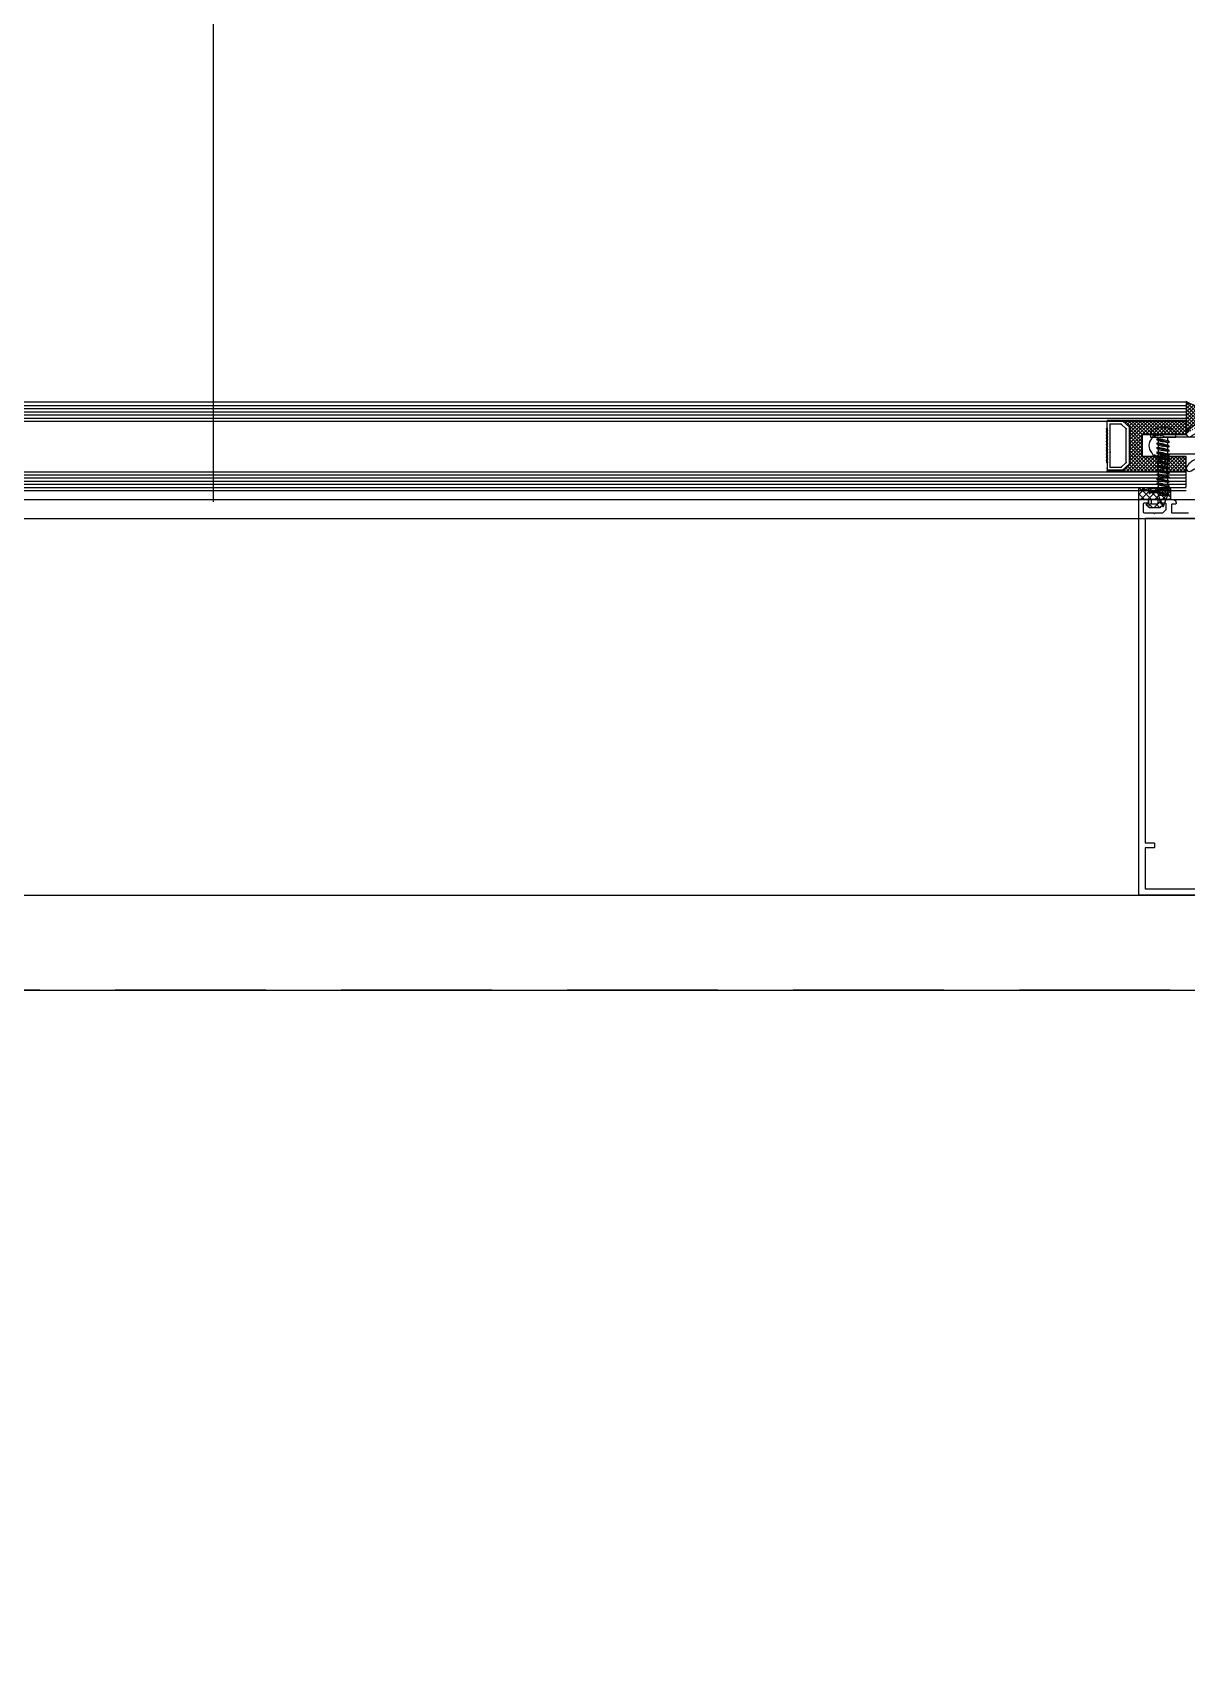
# Model space of a CAD drawing. Header units: inches. Extents: x 21 to 32698, y 13 to 3712.
# Drawn here: x 4857.9 to 4894.4, y 2560.7 to 2612.3 of the extents above; entities that cross this region are included whole.
import ezdxf

# ---------------------------------------------------------------- set-up
doc = ezdxf.new("R2010")
doc.units = ezdxf.units.IN
doc.header["$MEASUREMENT"] = 0
doc.set_wipeout_variables(frame=1)
doc.linetypes.add('DOT', pattern=[6.35, 0, -6.35])
doc.linetypes.add('IMPORT-HIDDEN2', pattern=[47.625, 31.75, -15.875])
for name, color, linetype, lineweight in [('Z_MİM_-KM-BEAM-RAY', 8, 'DOT', 25), ('Z_MİM_-KM-GLAZ-1', 8, 'Continuous', 25), ('Z_MİM_-KM-IZO-THERMAL', 8, 'Continuous', 25), ('Z_MİM_-KM-IZO-THERMAL-ROCKWOOL', 8, 'BATTING', 25), ('Z_MİM_-KM-PAINT', 8, 'Continuous', 25), ('Z_MİM_-KM-PATTERN-00', 8, 'Continuous', 25), ('Z_MİM_-KM-PAVEMENT', 8, 'Continuous', 25), ('Z_MİM_-KM-RAY-1', 8, 'IMPORT-HIDDEN2', 25), ('Z_MİM_-KM-STRS', 8, 'Continuous', 25), ('Z_MİM_-KM-WALL-PL', 8, 'Continuous', 25), ('Z_MİM_-KM-WALL-PLASTER', 8, 'Continuous', 25), ('Z_MİM_00', 8, 'Continuous', 25), ('Z_MİM_78-köpük', 8, 'Continuous', 25), ('Z_MİM_Aksesuar', 8, 'Continuous', 25), ('Z_MİM_ALUMINIUM', 8, 'Continuous', 25), ('Z_MİM_fitiller_k', 8, 'Continuous', 25), ('Z_MİM_KOLON-0.KAT', 8, 'Continuous', 25), ('Z_MİM_MYM_CAM', 8, 'Continuous', 25), ('Z_MİM_TR', 8, 'Continuous', 25)]:
    doc.layers.add(name, color=color, linetype=linetype, lineweight=lineweight)
doc.linetypes.add('BATTING', pattern='A,0.00254,-2.54,[134,ltypeshp.shx,S=2.54,R=0,X=-2.54,Y=0],-5.08,[134,ltypeshp.shx,S=2.54,R=180,X=2.54,Y=0],-2.54', length=10.16254)
pattern_1 = [(135, (3315.71417, 2289.73077), (-0.1122532, -0.1122532), []), (225, (3315.71417, 2289.73077), (0.1122532, -0.1122532), [])]

# ---------------------------------------------------------------- blocks, each defined once
blk = doc.blocks.new('TRETUVAR')
at = {"layer": 'Z_MİM_-KM-PATTERN-00'}
h = blk.add_hatch(dxfattribs=at)
h.set_pattern_fill('AR-B816', color=256, scale=0.3, angle=90)
h.set_pattern_definition([(90, (21322.77, 490.03), (-60.96, 4e-15), []), (180, (21322.77, 490.03), (-60.96, -60.96), [60.96, -60.96])])
h.paths.add_polyline_path([(22632.772, 2700.032), (19252.772, 2700.032), (19252.772, 2750.032), (19097.772, 2750.032), (19097.772, 2610.032), (22542.772, 2610.032), (22542.772, 2080.13), (22697.772, 2080.13), (22697.772, 1460.13), (22542.772, 1460.13), (22542.772, 980.032), (21222.771, 980.032), (21222.771, 590.032), (20152.772, 590.032), (20152.772, 980.032), (19012.772, 980.032), (19012.775, 1635.031), (18722.771, 1635.031), (18722.772, 2610.032), (18807.772, 2610.032), (18807.772, 2750.032), (18632.772, 2750.032), (18632.771, 1545.031), (18922.774, 1545.031), (18922.771, 890.032), (19882.772, 890.032), (19882.772, 665.017), (20022.751, 665.033), (20022.77, 490.032), (21322.771, 490.032), (21322.771, 890.032), (22632.772, 890.032), (22632.772, 1220.13), (22797.772, 1220.13), (22797.772, 2180.13), (22632.772, 2180.13)])
h.paths.add_polyline_path([(19082.772, 2750.032), (18822.772, 2750.032), (18822.772, 2610.032), (19082.772, 2610.032)], flags=16)
at = {"layer": 'Z_MİM_-KM-PAVEMENT'}
blk.add_lwpolyline([(22542.772, 1460.13), (22542.772, 980.032), (21222.771, 980.032), (21222.771, 590.032), (20152.772, 590.032), (20152.772, 980.032), (19012.772, 980.032), (19012.775, 1635.031), (18722.771, 1635.031), (18722.772, 2610.032), (22542.772, 2610.032), (22542.772, 2080.13), (22697.772, 2080.13), (22697.772, 1460.13)], close=True, dxfattribs=at)
blk = doc.blocks.new('V24222')
at = {"linetype": 'Continuous'}
for p, q in [((3035.9, -602.98), (3034.67, -602.98)), ((3035.9, -610.98), (3035.9, -602.98)), ((3032.84, -606.47), (3033.06, -606.47)), ((3032.84, -607.5), (3033.06, -607.5)), ((3033.06, -605.14), (3033.06, -605.21)), ((3033.06, -606.47), (3033.06, -607.5)), ((3033.06, -608.75), (3033.06, -608.82)), ((3036.94, -605.43), (3036.1, -605.43)), ((3036.1, -608.53), (3036.3, -608.53)), ((3036.3, -608.53), (3036.48, -609.04)), ((3036.48, -609.04), (3037.41, -604.92)), ((3036.48, -609.04), (3036.95, -608.57)), ((3036.6, -606.94), (3036.95, -605.39)), ((3037.41, -604.92), (3036.95, -605.39)), ((3036.95, -608.57), (3037.3, -607.02)), ((3036.95, -608.53), (3037.7, -608.53)), ((3037.59, -605.43), (3037.41, -604.92)), ((3038.34, -605.43), (3037.59, -605.43)), ((3037.7, -608.53), (3037.88, -609.04)), ((3037.88, -609.04), (3038.81, -604.92)), ((3037.88, -609.04), (3038.35, -608.57)), ((3038, -606.94), (3038.35, -605.39)), ((3038.81, -604.92), (3038.35, -605.39)), ((3038.35, -608.57), (3038.7, -607.02)), ((3038.35, -608.53), (3039.1, -608.53)), ((3038.99, -605.43), (3038.81, -604.92)), ((3039.74, -605.43), (3038.99, -605.43)), ((3039.1, -608.53), (3039.28, -609.04)), ((3039.28, -609.04), (3040.21, -604.92)), ((3039.28, -609.04), (3039.75, -608.57)), ((3039.4, -606.94), (3039.75, -605.39)), ((3040.21, -604.92), (3039.75, -605.39)), ((3039.75, -608.57), (3040.1, -607.02)), ((3039.75, -608.53), (3040.5, -608.53)), ((3040.39, -605.43), (3040.21, -604.92)), ((3041.14, -605.43), (3040.39, -605.43)), ((3040.5, -608.53), (3040.68, -609.04)), ((3040.68, -609.04), (3041.61, -604.92)), ((3040.68, -609.04), (3041.15, -608.57)), ((3040.8, -606.94), (3041.15, -605.39)), ((3041.61, -604.92), (3041.15, -605.39)), ((3041.15, -608.57), (3041.5, -607.02)), ((3041.15, -608.53), (3041.9, -608.53)), ((3041.79, -605.43), (3041.61, -604.92)), ((3042.54, -605.43), (3041.79, -605.43)), ((3041.9, -608.53), (3042.08, -609.04)), ((3042.08, -609.04), (3043.01, -604.92)), ((3042.08, -609.04), (3042.55, -608.57)), ((3042.2, -606.94), (3042.55, -605.39)), ((3043.01, -604.92), (3042.55, -605.39)), ((3042.55, -608.57), (3042.9, -607.02)), ((3042.55, -608.53), (3043.3, -608.53)), ((3043.19, -605.43), (3043.01, -604.92)), ((3043.94, -605.43), (3043.19, -605.43)), ((3043.3, -608.53), (3043.48, -609.04)), ((3043.48, -609.04), (3044.41, -604.92)), ((3043.48, -609.04), (3043.95, -608.57)), ((3043.6, -606.94), (3043.95, -605.39)), ((3044.41, -604.92), (3043.95, -605.39)), ((3043.95, -608.57), (3044.3, -607.02)), ((3043.95, -608.53), (3044.7, -608.53)), ((3044.59, -605.43), (3044.41, -604.92)), ((3045.34, -605.43), (3044.59, -605.43)), ((3044.7, -608.53), (3044.88, -609.04)), ((3044.88, -609.04), (3045.81, -604.92)), ((3044.88, -609.04), (3045.35, -608.57)), ((3045, -606.94), (3045.35, -605.39)), ((3045.81, -604.92), (3045.35, -605.39)), ((3045.35, -608.57), (3045.7, -607.02)), ((3045.35, -608.53), (3046.1, -608.53)), ((3045.99, -605.43), (3045.81, -604.92)), ((3046.74, -605.43), (3045.99, -605.43)), ((3046.1, -608.53), (3046.28, -609.04)), ((3046.28, -609.04), (3047.21, -604.92)), ((3046.28, -609.04), (3046.75, -608.57)), ((3046.4, -606.94), (3046.75, -605.39)), ((3047.21, -604.92), (3046.75, -605.39)), ((3046.75, -608.57), (3047.1, -607.02)), ((3046.75, -608.53), (3047.5, -608.53)), ((3047.39, -605.43), (3047.21, -604.92)), ((3048.14, -605.43), (3047.39, -605.43)), ((3047.5, -608.53), (3047.68, -609.04)), ((3047.68, -609.04), (3048.61, -604.92)), ((3047.68, -609.04), (3048.15, -608.57)), ((3047.8, -606.94), (3048.15, -605.39)), ((3048.61, -604.92), (3048.15, -605.39)), ((3048.15, -608.57), (3048.5, -607.02)), ((3048.15, -608.53), (3048.9, -608.53)), ((3048.79, -605.43), (3048.61, -604.92)), ((3049.54, -605.43), (3048.79, -605.43)), ((3048.9, -608.53), (3049.08, -609.04)), ((3049.08, -609.04), (3050.01, -604.92)), ((3049.08, -609.04), (3049.55, -608.57)), ((3049.2, -606.94), (3049.55, -605.39)), ((3050.01, -604.92), (3049.55, -605.39)), ((3049.55, -608.57), (3049.9, -607.02)), ((3049.55, -608.53), (3050.3, -608.53)), ((3050.19, -605.43), (3050.01, -604.92)), ((3050.94, -605.43), (3050.19, -605.43)), ((3050.3, -608.53), (3050.48, -609.04)), ((3050.48, -609.04), (3051.41, -604.92)), ((3050.48, -609.04), (3050.95, -608.57)), ((3050.6, -606.94), (3050.95, -605.39)), ((3051.41, -604.92), (3050.95, -605.39)), ((3050.95, -608.57), (3051.3, -607.02)), ((3050.95, -608.53), (3051.7, -608.53)), ((3051.59, -605.43), (3051.41, -604.92)), ((3052.34, -605.43), (3051.59, -605.43)), ((3051.7, -608.53), (3051.88, -609.04)), ((3051.88, -609.04), (3052.81, -604.92)), ((3051.88, -609.04), (3052.35, -608.57)), ((3052, -606.94), (3052.35, -605.39)), ((3052.81, -604.92), (3052.35, -605.39)), ((3052.35, -608.57), (3052.7, -607.02)), ((3052.35, -608.53), (3053.1, -608.53)), ((3052.99, -605.43), (3052.81, -604.92)), ((3053.74, -605.43), (3052.99, -605.43)), ((3053.1, -608.53), (3053.28, -609.04)), ((3053.28, -609.04), (3054.21, -604.92)), ((3053.28, -609.04), (3053.75, -608.57)), ((3053.4, -606.94), (3053.75, -605.39)), ((3054.21, -604.92), (3053.75, -605.39)), ((3053.75, -608.57), (3054.1, -607.02)), ((3053.75, -608.53), (3054.2, -608.53)), ((3054.2, -608.53), (3054.2, -606.49)), ((3054.2, -608.53), (3057.9, -606.98)), ((3054.42, -605.53), (3054.21, -604.92)), ((3057.9, -606.98), (3054.42, -605.53)), ((3034.67, -610.98), (3035.9, -610.98))]:
    blk.add_line(p, q, dxfattribs=at)
for centre, radius, start, end in [((3039.3, -606.98), 6.5, 146.8036, 163.5209), ((3034.67, -603.96), 0.975, 90, 146.8036), ((3039.3, -606.98), 6.48, 164.1432, 175.4413), ((3039.3, -606.98), 6.48, 184.5587, 195.8568), ((3039.3, -606.98), 6.5, 196.4791, 213.1964), ((3036.1, -605.23), 0.2, 180, 270), ((3036.1, -608.73), 0.2, 90, 180), ((3034.67, -610.01), 0.975, 213.1964, 270)]:
    blk.add_arc(centre, radius, start, end, dxfattribs=at)
for points, knots in [([(3036.3, -608.53), (3036.3, -608.53), (3036.3, -608.53), (3036.31, -608.49), (3036.33, -608.4), (3036.35, -608.28), (3036.38, -608.12), (3036.41, -607.93), (3036.45, -607.71), (3036.5, -607.47), (3036.54, -607.21), (3036.58, -607.03), (3036.6, -606.94), (3036.6, -606.94)], [0, 0, 0, 0, 0.053742, 0.158737, 0.260521, 0.365221, 0.467704, 0.573083, 0.676959, 0.783758, 0.889256, 0.997742, 1, 1, 1, 1]), ([(3037.59, -605.44), (3037.59, -605.44), (3037.59, -605.44), (3037.58, -605.48), (3037.56, -605.57), (3037.54, -605.69), (3037.52, -605.83), (3037.49, -605.98), (3037.46, -606.15), (3037.42, -606.36), (3037.38, -606.59), (3037.33, -606.82), (3037.31, -606.96), (3037.3, -607.02)], [0, 0, 0, 0, 0.067498, 0.172426, 0.274213, 0.378912, 0.459082, 0.540613, 0.628383, 0.717903, 0.823022, 0.931116, 1, 1, 1, 1]), ([(3037.7, -608.53), (3037.7, -608.53), (3037.7, -608.53), (3037.71, -608.49), (3037.73, -608.4), (3037.75, -608.28), (3037.78, -608.12), (3037.81, -607.93), (3037.85, -607.71), (3037.9, -607.47), (3037.94, -607.21), (3037.98, -607.03), (3038, -606.94), (3038, -606.94)], [0, 0, 0, 0, 0.053742, 0.158737, 0.260521, 0.365221, 0.467704, 0.573083, 0.676959, 0.783758, 0.889256, 0.997742, 1, 1, 1, 1]), ([(3038.99, -605.44), (3038.99, -605.44), (3038.99, -605.44), (3038.98, -605.48), (3038.96, -605.57), (3038.94, -605.69), (3038.92, -605.83), (3038.89, -605.98), (3038.86, -606.15), (3038.82, -606.36), (3038.78, -606.59), (3038.73, -606.82), (3038.71, -606.96), (3038.7, -607.02)], [0, 0, 0, 0, 0.067498, 0.172426, 0.274213, 0.378912, 0.459082, 0.540613, 0.628383, 0.717903, 0.823022, 0.931116, 1, 1, 1, 1]), ([(3039.1, -608.53), (3039.1, -608.53), (3039.1, -608.53), (3039.11, -608.49), (3039.13, -608.4), (3039.15, -608.28), (3039.18, -608.12), (3039.21, -607.93), (3039.25, -607.71), (3039.3, -607.47), (3039.34, -607.21), (3039.38, -607.03), (3039.4, -606.94), (3039.4, -606.94)], [0, 0, 0, 0, 0.053742, 0.158737, 0.260521, 0.365221, 0.467704, 0.573083, 0.676959, 0.783758, 0.889256, 0.997742, 1, 1, 1, 1]), ([(3040.39, -605.44), (3040.39, -605.44), (3040.39, -605.44), (3040.38, -605.48), (3040.36, -605.57), (3040.34, -605.69), (3040.32, -605.83), (3040.29, -605.98), (3040.26, -606.15), (3040.22, -606.36), (3040.18, -606.59), (3040.13, -606.82), (3040.11, -606.96), (3040.1, -607.02)], [0, 0, 0, 0, 0.0674976, 0.172426, 0.2742129, 0.3789118, 0.4590818, 0.5406131, 0.6283826, 0.7179026, 0.8230218, 0.9311159, 1, 1, 1, 1]), ([(3040.5, -608.53), (3040.5, -608.53), (3040.5, -608.53), (3040.51, -608.49), (3040.53, -608.4), (3040.55, -608.28), (3040.58, -608.12), (3040.61, -607.93), (3040.65, -607.71), (3040.7, -607.47), (3040.74, -607.21), (3040.78, -607.03), (3040.8, -606.94), (3040.8, -606.94)], [0, 0, 0, 0, 0.053742, 0.158737, 0.260521, 0.365221, 0.467704, 0.573083, 0.676959, 0.783758, 0.889256, 0.997742, 1, 1, 1, 1]), ([(3041.79, -605.44), (3041.79, -605.44), (3041.79, -605.44), (3041.78, -605.48), (3041.76, -605.57), (3041.74, -605.69), (3041.72, -605.83), (3041.69, -605.98), (3041.66, -606.15), (3041.62, -606.36), (3041.58, -606.59), (3041.53, -606.82), (3041.51, -606.96), (3041.5, -607.02)], [0, 0, 0, 0, 0.0674976, 0.172426, 0.2742129, 0.3789118, 0.4590818, 0.5406131, 0.6283826, 0.7179026, 0.8230218, 0.9311159, 1, 1, 1, 1]), ([(3041.9, -608.53), (3041.9, -608.53), (3041.9, -608.53), (3041.91, -608.49), (3041.93, -608.4), (3041.95, -608.28), (3041.98, -608.12), (3042.01, -607.93), (3042.05, -607.71), (3042.1, -607.47), (3042.14, -607.21), (3042.18, -607.03), (3042.2, -606.94), (3042.2, -606.94)], [0, 0, 0, 0, 0.0537417, 0.158737, 0.2605214, 0.3652209, 0.4677041, 0.5730834, 0.6769594, 0.7837579, 0.8892561, 0.9977416, 1, 1, 1, 1]), ([(3043.19, -605.44), (3043.19, -605.44), (3043.19, -605.44), (3043.18, -605.48), (3043.16, -605.57), (3043.14, -605.69), (3043.12, -605.83), (3043.09, -605.98), (3043.06, -606.15), (3043.02, -606.36), (3042.98, -606.59), (3042.93, -606.82), (3042.91, -606.96), (3042.9, -607.02)], [0, 0, 0, 0, 0.067498, 0.172426, 0.274213, 0.378912, 0.459082, 0.540613, 0.628383, 0.717903, 0.823022, 0.931116, 1, 1, 1, 1]), ([(3043.3, -608.53), (3043.3, -608.53), (3043.3, -608.53), (3043.31, -608.49), (3043.33, -608.4), (3043.35, -608.28), (3043.38, -608.12), (3043.41, -607.93), (3043.45, -607.71), (3043.5, -607.47), (3043.54, -607.21), (3043.58, -607.03), (3043.6, -606.94), (3043.6, -606.94)], [0, 0, 0, 0, 0.053742, 0.158737, 0.260521, 0.365221, 0.467704, 0.573083, 0.676959, 0.783758, 0.889256, 0.997742, 1, 1, 1, 1]), ([(3044.59, -605.44), (3044.59, -605.44), (3044.59, -605.44), (3044.58, -605.48), (3044.56, -605.57), (3044.54, -605.69), (3044.52, -605.83), (3044.49, -605.98), (3044.46, -606.15), (3044.42, -606.36), (3044.38, -606.59), (3044.33, -606.82), (3044.31, -606.96), (3044.3, -607.02)], [0, 0, 0, 0, 0.067498, 0.172426, 0.274213, 0.378912, 0.459082, 0.540613, 0.628383, 0.717903, 0.823022, 0.931116, 1, 1, 1, 1]), ([(3044.7, -608.53), (3044.7, -608.53), (3044.7, -608.53), (3044.71, -608.49), (3044.73, -608.4), (3044.75, -608.28), (3044.78, -608.12), (3044.81, -607.93), (3044.85, -607.71), (3044.9, -607.47), (3044.94, -607.21), (3044.98, -607.03), (3045, -606.94), (3045, -606.94)], [0, 0, 0, 0, 0.053742, 0.158737, 0.260521, 0.365221, 0.467704, 0.573083, 0.676959, 0.783758, 0.889256, 0.997742, 1, 1, 1, 1]), ([(3045.99, -605.44), (3045.99, -605.44), (3045.99, -605.44), (3045.98, -605.48), (3045.96, -605.57), (3045.94, -605.69), (3045.92, -605.83), (3045.89, -605.98), (3045.86, -606.15), (3045.82, -606.36), (3045.78, -606.59), (3045.73, -606.82), (3045.71, -606.96), (3045.7, -607.02)], [0, 0, 0, 0, 0.067498, 0.172426, 0.274213, 0.378912, 0.459082, 0.540613, 0.628383, 0.717903, 0.823022, 0.931116, 1, 1, 1, 1]), ([(3046.1, -608.53), (3046.1, -608.53), (3046.1, -608.53), (3046.11, -608.49), (3046.13, -608.4), (3046.15, -608.28), (3046.18, -608.12), (3046.21, -607.93), (3046.25, -607.71), (3046.3, -607.47), (3046.34, -607.21), (3046.38, -607.03), (3046.4, -606.94), (3046.4, -606.94)], [0, 0, 0, 0, 0.053742, 0.158737, 0.260521, 0.365221, 0.467704, 0.573083, 0.676959, 0.783758, 0.889256, 0.997742, 1, 1, 1, 1]), ([(3047.39, -605.44), (3047.39, -605.44), (3047.39, -605.44), (3047.38, -605.48), (3047.36, -605.57), (3047.34, -605.69), (3047.32, -605.83), (3047.29, -605.98), (3047.26, -606.15), (3047.22, -606.36), (3047.18, -606.59), (3047.13, -606.82), (3047.11, -606.96), (3047.1, -607.02)], [0, 0, 0, 0, 0.067498, 0.172426, 0.274213, 0.378912, 0.459082, 0.540613, 0.628383, 0.717903, 0.823022, 0.931116, 1, 1, 1, 1]), ([(3047.5, -608.53), (3047.5, -608.53), (3047.5, -608.53), (3047.51, -608.49), (3047.53, -608.4), (3047.55, -608.28), (3047.58, -608.12), (3047.61, -607.93), (3047.65, -607.71), (3047.7, -607.47), (3047.74, -607.21), (3047.78, -607.03), (3047.8, -606.94), (3047.8, -606.94)], [0, 0, 0, 0, 0.053742, 0.158737, 0.260521, 0.365221, 0.467704, 0.573083, 0.676959, 0.783758, 0.889256, 0.997742, 1, 1, 1, 1]), ([(3048.79, -605.44), (3048.79, -605.44), (3048.79, -605.44), (3048.78, -605.48), (3048.76, -605.57), (3048.74, -605.69), (3048.72, -605.83), (3048.69, -605.98), (3048.66, -606.15), (3048.62, -606.36), (3048.58, -606.59), (3048.53, -606.82), (3048.51, -606.96), (3048.5, -607.02)], [0, 0, 0, 0, 0.067498, 0.172426, 0.274213, 0.378912, 0.459082, 0.540613, 0.628383, 0.717903, 0.823022, 0.931116, 1, 1, 1, 1]), ([(3048.9, -608.53), (3048.9, -608.53), (3048.9, -608.53), (3048.91, -608.49), (3048.93, -608.4), (3048.95, -608.28), (3048.98, -608.12), (3049.01, -607.93), (3049.05, -607.71), (3049.1, -607.47), (3049.14, -607.21), (3049.18, -607.03), (3049.2, -606.94), (3049.2, -606.94)], [0, 0, 0, 0, 0.053742, 0.158737, 0.260521, 0.365221, 0.467704, 0.573083, 0.676959, 0.783758, 0.889256, 0.997742, 1, 1, 1, 1]), ([(3050.19, -605.44), (3050.19, -605.44), (3050.19, -605.44), (3050.18, -605.48), (3050.16, -605.57), (3050.14, -605.69), (3050.12, -605.83), (3050.09, -605.98), (3050.06, -606.15), (3050.02, -606.36), (3049.98, -606.59), (3049.93, -606.82), (3049.91, -606.96), (3049.9, -607.02)], [0, 0, 0, 0, 0.067498, 0.172426, 0.274213, 0.378912, 0.459082, 0.540613, 0.628383, 0.717903, 0.823022, 0.931116, 1, 1, 1, 1]), ([(3050.3, -608.53), (3050.3, -608.53), (3050.3, -608.53), (3050.31, -608.49), (3050.33, -608.4), (3050.35, -608.28), (3050.38, -608.12), (3050.41, -607.93), (3050.45, -607.71), (3050.5, -607.47), (3050.54, -607.21), (3050.58, -607.03), (3050.6, -606.94), (3050.6, -606.94)], [0, 0, 0, 0, 0.053742, 0.158737, 0.260521, 0.365221, 0.467704, 0.573083, 0.676959, 0.783758, 0.889256, 0.997742, 1, 1, 1, 1]), ([(3051.59, -605.44), (3051.59, -605.44), (3051.59, -605.44), (3051.58, -605.48), (3051.56, -605.57), (3051.54, -605.69), (3051.52, -605.83), (3051.49, -605.98), (3051.46, -606.15), (3051.42, -606.36), (3051.38, -606.59), (3051.33, -606.82), (3051.31, -606.96), (3051.3, -607.02)], [0, 0, 0, 0, 0.067498, 0.172426, 0.274213, 0.378912, 0.459082, 0.540613, 0.628383, 0.717903, 0.823022, 0.931116, 1, 1, 1, 1]), ([(3051.7, -608.53), (3051.7, -608.53), (3051.7, -608.53), (3051.71, -608.49), (3051.73, -608.4), (3051.75, -608.28), (3051.78, -608.12), (3051.81, -607.93), (3051.85, -607.71), (3051.9, -607.47), (3051.94, -607.21), (3051.98, -607.03), (3052, -606.94), (3052, -606.94)], [0, 0, 0, 0, 0.053742, 0.158737, 0.260521, 0.365221, 0.467704, 0.573083, 0.676959, 0.783758, 0.889256, 0.997742, 1, 1, 1, 1]), ([(3052.99, -605.44), (3052.99, -605.44), (3052.99, -605.44), (3052.98, -605.48), (3052.96, -605.57), (3052.94, -605.69), (3052.92, -605.83), (3052.89, -605.98), (3052.86, -606.15), (3052.82, -606.36), (3052.78, -606.59), (3052.73, -606.82), (3052.71, -606.96), (3052.7, -607.02)], [0, 0, 0, 0, 0.067498, 0.172426, 0.274213, 0.378912, 0.459082, 0.540613, 0.628383, 0.717903, 0.823022, 0.931116, 1, 1, 1, 1]), ([(3053.1, -608.53), (3053.1, -608.53), (3053.1, -608.53), (3053.11, -608.49), (3053.13, -608.4), (3053.15, -608.28), (3053.18, -608.12), (3053.21, -607.93), (3053.25, -607.71), (3053.3, -607.47), (3053.34, -607.21), (3053.38, -607.03), (3053.4, -606.94), (3053.4, -606.94)], [0, 0, 0, 0, 0.053615, 0.158611, 0.260395, 0.365095, 0.467577, 0.572956, 0.676831, 0.783628, 0.889125, 0.99761, 1, 1, 1, 1]), ([(3054.42, -605.53), (3054.42, -605.53), (3054.42, -605.52), (3054.42, -605.55), (3054.4, -605.63), (3054.37, -605.74), (3054.34, -605.89), (3054.3, -606.08), (3054.25, -606.28), (3054.21, -606.42), (3054.2, -606.49)], [0, 0, 0, 0, 0.0340665, 0.1766316, 0.3139828, 0.4552288, 0.5943087, 0.7371977, 0.8671766, 1, 1, 1, 1])]:
    blk.add_open_spline(points, degree=3, knots=knots, dxfattribs=at)
blk.add_open_spline([(3054.2, -606.49), (3054.16, -606.66), (3054.13, -606.84), (3054.1, -607.02)], degree=3, dxfattribs=at)
blk = doc.blocks.new('klips detay')
at = {"layer": 'Z_MİM_Aksesuar'}
h = blk.add_hatch(dxfattribs=at)
h.set_pattern_fill('ANSI37', color=256, scale=0.25, angle=-90, style=0)
h.set_pattern_definition([(315, (-4779.5639, 8940.09785), (0.56126601, 0.56126601), []), (45, (-4779.5639, 8940.09785), (-0.56126601, 0.56126601), [])])
h.paths.add_polyline_path([(0, -4.46), (0, 0), (-20.1, 0), (-20.1, -0.25), (-18, -2.14), (-18, -13.77), (-20.2, -15.75), (-20.2, -16), (0, -16), (0, -11.46), (-13.84, -11.46), (-13.9, -11.46), (-13.9, -4.46)])
blk.add_line((-25, -16), (-20.2, -16))
at = {"linetype": 'Continuous'}
for p in [(-20.59, -1.25), (-19, -2.69), (-25, -15.25), (-25, -15.25), (-19, -13.31), (-19, -13.31), (-18, -13.77), (-18, -13.77), (-25, -16), (-20.2, -16), (-20.2, -16)]:
    blk.add_point(p, dxfattribs=at)
at = {"layer": 'Z_MİM_Aksesuar'}
for p, q in [((-25.02, -3.47), (-25.13, -3.36)), ((-25.02, -4.47), (-25.13, -4.36)), ((-25.12, -2.94), (-25.05, -2.87)), ((-25.12, -3.94), (-25.05, -3.87)), ((-25.12, -4.94), (-25.05, -4.87)), ((-25.02, -2.47), (-25, -0.25)), ((-25, -0.25), (-20.1, -0.25)), ((-20.59, -1.25), (-24.01, -1.25)), ((-24.01, -14.75), (-24.01, -1.25)), ((-19, -2.69), (-20.59, -1.25)), ((-20.1, -0.25), (-18, -2.14)), ((-19, -13.31), (-19, -2.69)), ((-18, -2.14), (-18, -13.77)), ((-18, -13.77), (-18, -2.14)), ((-25.02, -5.47), (-25.13, -5.36)), ((-25.02, -6.47), (-25.13, -6.36)), ((-25.02, -6.47), (-25.13, -6.36)), ((-25.02, -7.47), (-25.13, -7.36)), ((-25.02, -7.47), (-25.13, -7.36)), ((-25.02, -8.47), (-25.13, -8.36)), ((-25.02, -9.47), (-25.13, -9.36)), ((-25.12, -5.94), (-25.05, -5.87)), ((-25.12, -5.94), (-25.05, -5.87)), ((-25.12, -6.94), (-25.05, -6.87)), ((-25.12, -6.94), (-25.05, -6.87)), ((-25.12, -7.94), (-25.05, -7.87)), ((-25.12, -8.94), (-25.05, -8.87)), ((-25.12, -9.94), (-25.05, -9.87)), ((-25.02, -10.47), (-25.13, -10.36)), ((-25.02, -11.47), (-25.13, -11.36)), ((-25.02, -12.47), (-25.13, -12.36)), ((-25.02, -13.47), (-25.13, -13.36)), ((-25.12, -10.94), (-25.05, -10.87)), ((-25.12, -11.94), (-25.05, -11.87)), ((-25.12, -12.94), (-25.05, -12.87)), ((-25.02, -13.47), (-25, -15.75)), ((-24.01, -14.75), (-20.59, -14.75)), ((-20.59, -14.75), (-19, -13.31)), ((-18, -13.77), (-20.2, -15.75)), ((-20.2, -15.75), (-18, -13.77)), ((-25, -15.75), (-20.2, -15.75))]:
    blk.add_line(p, q, dxfattribs=at)
for points in [[(0, -4.46), (0, 0), (-20.1, 0), (-20.1, -0.25), (-18, -2.14), (-18, -13.77), (-20.2, -15.75), (-20.2, -16), (0, -16), (0, -11.46), (-13.84, -11.46), (-13.9, -11.46), (-13.9, -4.46), (0, -4.46)], [(0, -4.46), (-13.9, -4.46), (-13.9, -11.46), (0, -11.46)]]:
    blk.add_lwpolyline(points, dxfattribs=at)
for centre, start, end in [((-24.91, -3.15), 134.9638, 223.5399), ((-24.91, -4.15), 134.9638, 223.5399), ((-24.91, -5.15), 134.9638, 223.5399), ((-25.26, -2.65), 314.9638, 37.8313), ((-25.26, -3.65), 314.9638, 37.8313), ((-25.26, -4.65), 314.9638, 37.8313), ((-24.91, -6.15), 134.9638, 223.5399), ((-24.91, -6.15), 134.9638, 223.5399), ((-24.91, -7.15), 134.9638, 223.5399), ((-24.91, -7.15), 134.9638, 223.5399), ((-24.91, -8.15), 134.9638, 223.5399), ((-24.91, -9.15), 134.9638, 223.5399), ((-24.91, -10.15), 134.9638, 223.5399), ((-25.26, -5.65), 314.9638, 37.8313), ((-25.26, -5.65), 314.9638, 37.8313), ((-25.26, -6.65), 314.9638, 37.8313), ((-25.26, -6.65), 314.9638, 37.8313), ((-25.26, -7.65), 314.9638, 37.8313), ((-25.26, -8.65), 314.9638, 37.8313), ((-25.26, -9.65), 314.9638, 37.8313), ((-24.91, -11.15), 134.9638, 223.5399), ((-24.91, -12.15), 134.9638, 223.5399), ((-24.91, -13.15), 134.9638, 223.5399), ((-25.26, -10.65), 314.9638, 37.8313), ((-25.26, -11.65), 314.9638, 37.8313), ((-25.26, -12.65), 314.9638, 37.8313)]:
    blk.add_arc(centre, 0.3, start, end, dxfattribs=at)
for p in [(-25.26, -2.65), (-25.26, -2.65), (-25.26, -3.65), (-25.26, -3.65), (-25.26, -4.65), (-25.26, -4.65), (-25.13, -3.36), (-25.13, -3.36), (-25.13, -4.36), (-25.13, -4.36), (-25.12, -2.94), (-25.12, -2.94), (-25.12, -3.94), (-25.12, -3.94), (-25.12, -4.94), (-25.12, -4.94), (-25.05, -2.87), (-25.05, -2.87), (-25.05, -3.87), (-25.05, -3.87), (-25.05, -4.87), (-25.05, -4.87), (-25.02, -2.47), (-25.02, -2.47), (-25.02, -3.47), (-25.02, -3.47), (-25.02, -4.47), (-25.02, -4.47), (-24.91, -3.15), (-24.91, -3.15), (-24.91, -4.15), (-24.91, -4.15), (-24.91, -5.15), (-24.91, -5.15), (-24.91, -5.15), (-24.91, -5.15), (-24.01, -1.25), (-25.26, -5.65), (-25.26, -5.65), (-25.26, -5.65), (-25.26, -5.65), (-25.26, -5.65), (-25.26, -5.65), (-25.26, -5.65), (-25.26, -6.65), (-25.26, -6.65), (-25.26, -6.65), (-25.26, -6.65), (-25.26, -6.65), (-25.26, -6.65), (-25.26, -6.65), (-25.26, -7.65), (-25.26, -7.65), (-25.26, -7.65), (-25.26, -7.65), (-25.26, -8.65), (-25.26, -8.65), (-25.26, -8.65), (-25.26, -8.65), (-25.26, -9.65), (-25.26, -9.65), (-25.13, -5.36), (-25.13, -5.36), (-25.13, -6.36), (-25.13, -6.36), (-25.13, -6.36), (-25.13, -7.36), (-25.13, -7.36), (-25.13, -7.36), (-25.13, -8.36), (-25.13, -8.36), (-25.13, -9.36), (-25.13, -9.36), (-25.12, -5.94), (-25.12, -5.94), (-25.12, -5.94), (-25.12, -6.94), (-25.12, -6.94), (-25.12, -6.94), (-25.12, -7.94), (-25.12, -7.94), (-25.12, -8.94), (-25.12, -8.94), (-25.12, -9.94), (-25.12, -9.94), (-25.05, -5.87), (-25.05, -5.87), (-25.05, -5.87), (-25.05, -6.87), (-25.05, -6.87), (-25.05, -6.87), (-25.05, -7.87), (-25.05, -7.87), (-25.05, -8.87), (-25.05, -8.87), (-25.05, -9.87), (-25.05, -9.87), (-25.02, -5.47), (-25.02, -5.47), (-25.02, -5.47), (-25.02, -6.47), (-25.02, -6.47), (-25.02, -6.47), (-25.02, -7.47), (-25.02, -7.47), (-25.02, -7.47), (-25.02, -8.47), (-25.02, -8.47), (-25.02, -9.47), (-25.02, -9.47), (-24.91, -6.15), (-24.91, -6.15), (-24.91, -6.15), (-24.91, -6.15), (-24.91, -6.15), (-24.91, -6.15), (-24.91, -6.15), (-24.91, -7.15), (-24.91, -7.15), (-24.91, -7.15), (-24.91, -7.15), (-24.91, -7.15), (-24.91, -7.15), (-24.91, -7.15), (-24.91, -8.15), (-24.91, -8.15), (-24.91, -8.15), (-24.91, -8.15), (-24.91, -9.15), (-24.91, -9.15), (-24.91, -9.15), (-24.91, -9.15), (-24.91, -10.15), (-24.91, -10.15), (-24.91, -10.15), (-24.91, -10.15), (-24.01, -10), (-25.26, -10.65), (-25.26, -10.65), (-25.26, -10.65), (-25.26, -10.65), (-25.26, -11.65), (-25.26, -11.65), (-25.26, -11.65), (-25.26, -11.65), (-25.26, -12.65), (-25.26, -12.65), (-25.26, -12.65), (-25.26, -12.65), (-25.13, -10.36), (-25.13, -10.36), (-25.13, -11.36), (-25.13, -11.36), (-25.13, -12.36), (-25.13, -12.36), (-25.12, -10.94), (-25.12, -10.94), (-25.12, -11.94), (-25.12, -11.94), (-25.12, -12.94), (-25.12, -12.94), (-25.05, -10.87), (-25.05, -10.87), (-25.05, -11.87), (-25.05, -11.87), (-25.05, -12.87), (-25.05, -12.87), (-25.02, -10.47), (-25.02, -10.47), (-25.02, -11.47), (-25.02, -11.47), (-25.02, -12.47), (-25.02, -12.47), (-24.91, -11.15), (-24.91, -11.15), (-24.91, -11.15), (-24.91, -11.15), (-24.91, -11.15), (-24.91, -11.15), (-24.91, -11.15), (-24.91, -11.15), (-24.91, -12.15), (-24.91, -12.15), (-24.91, -12.15), (-24.91, -12.15), (-24.91, -12.15), (-24.91, -12.15), (-24.91, -12.15), (-24.91, -12.15), (-24.91, -13.15), (-24.91, -13.15), (-24.91, -13.15), (-24.91, -13.15), (-24.01, -14.75), (-20.59, -14.75)]:
    blk.add_point(p, dxfattribs=at)
at = {"layer": 'Z_MİM_ALUMINIUM'}
for p, q in [((-20.1, 0), (-25, 0)), ((-25, 0), (-25, -0.25)), ((-20.1, -0.25), (-20.1, 0)), ((-25, -0.25), (-20.1, -0.25)), ((-20.2, -15.75), (-25, -15.75)), ((-25, -15.75), (-25, -16)), ((-20.2, -16), (-20.2, -15.75))]:
    blk.add_line(p, q, dxfattribs=at)
blk = doc.blocks.new('D09055')
at = {"layer": 'Z_MİM_78-köpük'}
blk.add_lwpolyline([(6, -9.14, -0.314914), (6.66, -8.2, 0.149332), (9.81, -5.82, 0.850698), (8.42, -4.42, -0.156616), (5.06, -5.5), (5.01, -5.5), (5.01, -5.51), (1.81, -5.51), (1.81, -1.17), (0.63, -0.22, 0.351086), (-0.63, -0.22), (-1.79, -1.15), (-1.79, -5.51), (-4.99, -5.51), (-5.06, -5.5, -0.156616), (-8.42, -4.42, 0.850698), (-9.81, -5.82, 0.149332), (-6.66, -8.2, -0.314914), (-6, -9.14), (-6, -15.07, -0.555494), (-7.44, -15.97, -0.047351), (-8.4, -15.38, 0.866334), (-9.8, -16.77, 0.237484), (-4.37, -19.51), (4.37, -19.51, 0.237484), (9.8, -16.77, 0.866334), (8.4, -15.38, -0.047351), (7.44, -15.97, -0.555494), (6, -15.07)], format="xyb", close=True, dxfattribs=at)
blk = doc.blocks.new('*U181')
at = {"layer": 'Z_MİM_MYM_CAM'}
blk.add_line((1522.63, 0), (-387.24, 0), dxfattribs=at)
for points in [[(1522.63, 0), (-387.24, 0)], [(1522.63, 0), (-387.24, 0)], [(-387.24, -1), (1522.63, -1)], [(-387.24, -2), (1522.63, -2)], [(-387.24, -3), (1522.63, -3)], [(-387.24, -4), (1522.63, -4)], [(-387.24, -5), (1522.63, -5)], [(-387.24, -6), (1522.63, -6)], [(-387.24, -22), (1522.63, -22)], [(-387.24, -22), (1522.63, -22)], [(1522.63, -23), (-387.24, -23)], [(1522.63, -24), (-387.24, -24)], [(1522.63, -25), (-387.24, -25)], [(1522.63, -26), (-387.24, -26)], [(1522.63, -27), (-387.24, -27)], [(1522.63, -28), (-387.24, -28)], [(1522.63, -28), (-387.24, -28)]]:
    blk.add_lwpolyline(points, dxfattribs=at)
blk = doc.blocks.new('-KM-AL3 420_900')
at = {"layer": 'Z_MİM_Aksesuar', "linetype": 'ByBlock'}
h = blk.add_hatch(dxfattribs=at)
h.set_pattern_fill('ANSI37', color=256, scale=0.025, angle=90, style=0)
h.set_pattern_definition([(135, (70983.48777, -146623.51579), (-0.056126600757, -0.056126600757), []), (225, (70983.48777, -146623.51579), (0.056126600757, -0.056126600757), [])])
edge = h.paths.add_edge_path()
edge.add_line((3291.993, 2313.331), (3291.993, 2312.731))
edge.add_line((3291.993, 2312.731), (3291.993, 2312.314))
edge.add_arc((3292.093, 2312.314), 0.1, 143.4374, 180.0241, ccw=False)
edge.add_arc((3292.556, 2311.971), 0.676, 90, 143.4374, ccw=False)
edge.add_line((3292.556, 2312.647), (3293.43, 2312.647))
edge.add_arc((3293.43, 2311.971), 0.676, 36.8914, 90, ccw=False)
edge.add_line((3293.971, 2312.377), (3293.971, 2312.731))
edge.add_line((3293.971, 2312.731), (3293.971, 2313.331))
edge.add_arc((3292.982, 2314.912), 1.865, 237.9788, 302.0212, ccw=False)
blk.add_lwpolyline([(3292.963, 2312.196), (3291.316, 2312.196, 0.04303), (3291.269, 2312.224, -0.150328), (3291.26, 2312.232), (3291.247, 2312.255, 0.414214), (3291.219, 2312.262), (3291.193, 2312.247, -0.355756), (3291.168, 2312.251), (3291.151, 2312.27, 0.414214), (3291.123, 2312.271), (3291.1, 2312.251, -0.355756), (3291.075, 2312.25), (3291.055, 2312.265, 0.414214), (3291.027, 2312.261), (3291.009, 2312.236, -0.355756), (3290.984, 2312.23), (3290.962, 2312.241, 0.414214), (3290.935, 2312.231), (3290.902, 2312.161, 0.411835), (3290.902, 2311.71), (3290.935, 2311.64, 0.414214), (3290.962, 2311.63), (3290.984, 2311.641, -0.355756), (3291.009, 2311.635), (3291.027, 2311.61, 0.414214), (3291.055, 2311.606), (3291.075, 2311.621, -0.355756), (3291.1, 2311.62), (3291.123, 2311.6, 0.414214), (3291.151, 2311.601), (3291.168, 2311.62, -0.355756), (3291.193, 2311.624), (3291.219, 2311.609, 0.414214), (3291.247, 2311.616), (3291.26, 2311.639, -0.150328), (3291.269, 2311.647, 0.04303), (3291.316, 2311.676), (3292.386, 2311.676, -0.406931)], format="xyb")
blk.add_lwpolyline([(3291.993, 2313.331), (3291.993, 2312.731), (3291.993, 2312.314, -0.16101), (3292.012, 2312.374, -0.237484), (3292.556, 2312.647), (3293.43, 2312.647, -0.235969), (3293.971, 2312.377), (3293.971, 2312.731), (3293.971, 2313.331, -0.286945)], format="xyb", close=True, dxfattribs=at)
at = {"layer": 'Z_MİM_MYM_CAM', "elevation": 0.003}
blk.add_lwpolyline([(3291.993, 2310.631), (3291.993, 2311.131)], dxfattribs=at)
at = {"xscale": 0.1, "yscale": 0.1, "zscale": 0.1}
blk.add_blockref('klips detay', (3291.993, 2312.731, 0.003), dxfattribs=at)
blk.add_blockref('klips detay', (3291.993, 2312.731, 0.003), dxfattribs=at)
at = {"layer": 'Z_MİM_KOLON-0.KAT', "xscale": 0.1, "yscale": 0.1, "zscale": 0.1}
blk.add_blockref('*U181', (3139.73, 2313.301), dxfattribs=at)
at = {"layer": 'Z_MİM_TR', "xscale": 0.1, "yscale": 0.1, "zscale": 0.1, "rotation": 179.9999999999999}
blk.add_blockref('D09055', (3292.993, 2310.696, 0.003), dxfattribs=at)
blk.add_wipeout([(3094.386, 2310.148), (3094.386, 2269.731), (3684.386, 2269.731), (3684.386, 2310.148)]).dxf.layer = 'Z_MİM_-KM-GLAZ-1'
at = {"layer": 'Z_MİM_fitiller_k'}
h = blk.add_hatch(dxfattribs=at)
h.set_pattern_fill('ANSI37', color=256, scale=0.05, angle=90)
h.set_pattern_definition(pattern_1)
edge = h.paths.add_edge_path()
edge.add_line((3291.493, 2310.561), (3291.493, 2310.251))
edge.add_arc((3291.473, 2310.251), 0.02, 270, 360, ccw=False)
edge.add_line((3291.473, 2310.231), (3291.203, 2310.231))
edge.add_arc((3291.203, 2310.211), 0.02, 90, 180)
edge.add_line((3291.183, 2310.211), (3291.183, 2310.111))
edge.add_arc((3291.203, 2310.111), 0.02, 180, 270)
edge.add_line((3291.203, 2310.091), (3291.234, 2310.091))
edge.add_arc((3291.234, 2310.071), 0.02, -45, 90, ccw=False)
edge.add_line((3291.249, 2310.057), (3291.169, 2309.977))
edge.add_arc((3291.154, 2309.991), 0.02, 270, 315, ccw=False)
edge.add_line((3291.154, 2309.971), (3290.831, 2309.971))
edge.add_arc((3290.831, 2309.991), 0.02, 225, 270, ccw=False)
edge.add_line((3290.817, 2309.977), (3290.737, 2310.057))
edge.add_arc((3290.751, 2310.071), 0.02, 90, 225, ccw=False)
edge.add_line((3290.751, 2310.091), (3290.783, 2310.091))
edge.add_arc((3290.783, 2310.111), 0.02, 270, 360)
edge.add_line((3290.803, 2310.111), (3290.803, 2310.211))
edge.add_arc((3290.783, 2310.211), 0.02, 0, 90)
edge.add_line((3290.783, 2310.231), (3290.513, 2310.231))
edge.add_arc((3290.513, 2310.251), 0.02, 180, 270, ccw=False)
edge.add_line((3290.493, 2310.251), (3290.493, 2310.561))
edge.add_arc((3290.513, 2310.561), 0.02, 45, 180, ccw=False)
edge.add_line((3290.527, 2310.575), (3290.565, 2310.537))
edge.add_arc((3290.579, 2310.551), 0.02, 225, 315)
edge.add_line((3290.593, 2310.537), (3290.632, 2310.575))
edge.add_arc((3290.646, 2310.561), 0.02, 45, 135, ccw=False)
edge.add_line((3290.66, 2310.575), (3290.7, 2310.535))
edge.add_arc((3290.715, 2310.549), 0.02, 225, 317.6076)
edge.add_arc((3290.833, 2310.441), 0.14, 90, 137.6076, ccw=False)
edge.add_line((3290.833, 2310.581), (3291.124, 2310.581))
edge.add_arc((3291.124, 2310.561), 0.02, -45, 90, ccw=False)
edge.add_line((3291.139, 2310.547), (3291.067, 2310.475))
edge.add_arc((3291.032, 2310.511), 0.05, 270, 315, ccw=False)
edge.add_line((3291.032, 2310.461), (3290.833, 2310.461))
edge.add_arc((3290.833, 2310.441), 0.02, 90, 325.1501)
edge.add_arc((3290.89, 2310.401), 0.05, 90, 145.1501, ccw=False)
edge.add_line((3290.89, 2310.451), (3291.06, 2310.451))
edge.add_arc((3291.06, 2310.471), 0.02, 270, 315)
edge.add_line((3291.074, 2310.457), (3291.192, 2310.575))
edge.add_arc((3291.206, 2310.561), 0.02, 45, 135, ccw=False)
edge.add_line((3291.221, 2310.575), (3291.259, 2310.537))
edge.add_arc((3291.273, 2310.551), 0.02, 225, 315)
edge.add_line((3291.287, 2310.537), (3291.325, 2310.575))
edge.add_arc((3291.34, 2310.561), 0.02, 45, 135, ccw=False)
edge.add_line((3291.354, 2310.575), (3291.392, 2310.537))
edge.add_arc((3291.406, 2310.551), 0.02, 225, 315)
edge.add_line((3291.42, 2310.537), (3291.459, 2310.575))
edge.add_arc((3291.473, 2310.561), 0.02, 0, 135, ccw=False)
edge = h.paths.add_edge_path(flags=16)
edge.add_line((3290.883, 2310.211), (3290.883, 2310.111))
edge.add_arc((3290.903, 2310.111), 0.02, 180, 270)
edge.add_line((3290.903, 2310.091), (3291.083, 2310.091))
edge.add_arc((3291.083, 2310.111), 0.02, 270, 360)
edge.add_line((3291.103, 2310.111), (3291.103, 2310.211))
edge.add_arc((3291.083, 2310.211), 0.02, 360, 450)
edge.add_line((3291.083, 2310.231), (3290.903, 2310.231))
edge.add_arc((3290.903, 2310.211), 0.02, 90, 180)
h = blk.add_hatch(dxfattribs=at)
h.set_pattern_fill('ANSI37', color=256, scale=0.05, angle=90)
h.set_pattern_definition(pattern_1)
edge = h.paths.add_edge_path()
edge.add_line((3291.493, 2310.561), (3291.493, 2310.251))
edge.add_arc((3291.473, 2310.251), 0.02, 270, 360, ccw=False)
edge.add_line((3291.473, 2310.231), (3291.203, 2310.231))
edge.add_arc((3291.203, 2310.211), 0.02, 90, 180)
edge.add_line((3291.183, 2310.211), (3291.183, 2310.111))
edge.add_arc((3291.203, 2310.111), 0.02, 180, 270)
edge.add_line((3291.203, 2310.091), (3291.234, 2310.091))
edge.add_arc((3291.234, 2310.071), 0.02, -45, 90, ccw=False)
edge.add_line((3291.249, 2310.057), (3291.169, 2309.977))
edge.add_arc((3291.154, 2309.991), 0.02, 270, 315, ccw=False)
edge.add_line((3291.154, 2309.971), (3290.831, 2309.971))
edge.add_arc((3290.831, 2309.991), 0.02, 225, 270, ccw=False)
edge.add_line((3290.817, 2309.977), (3290.737, 2310.057))
edge.add_arc((3290.751, 2310.071), 0.02, 90, 225, ccw=False)
edge.add_line((3290.751, 2310.091), (3290.783, 2310.091))
edge.add_arc((3290.783, 2310.111), 0.02, 270, 360)
edge.add_line((3290.803, 2310.111), (3290.803, 2310.211))
edge.add_arc((3290.783, 2310.211), 0.02, 0, 90)
edge.add_line((3290.783, 2310.231), (3290.513, 2310.231))
edge.add_arc((3290.513, 2310.251), 0.02, 180, 270, ccw=False)
edge.add_line((3290.493, 2310.251), (3290.493, 2310.561))
edge.add_arc((3290.513, 2310.561), 0.02, 45, 180, ccw=False)
edge.add_line((3290.527, 2310.575), (3290.565, 2310.537))
edge.add_arc((3290.579, 2310.551), 0.02, 225, 315)
edge.add_line((3290.593, 2310.537), (3290.632, 2310.575))
edge.add_arc((3290.646, 2310.561), 0.02, 45, 135, ccw=False)
edge.add_line((3290.66, 2310.575), (3290.7, 2310.535))
edge.add_arc((3290.715, 2310.549), 0.02, 225, 317.6076)
edge.add_arc((3290.833, 2310.441), 0.14, 90, 137.6076, ccw=False)
edge.add_line((3290.833, 2310.581), (3291.124, 2310.581))
edge.add_arc((3291.124, 2310.561), 0.02, -45, 90, ccw=False)
edge.add_line((3291.139, 2310.547), (3291.067, 2310.475))
edge.add_arc((3291.032, 2310.511), 0.05, 270, 315, ccw=False)
edge.add_line((3291.032, 2310.461), (3290.833, 2310.461))
edge.add_arc((3290.833, 2310.441), 0.02, 90, 325.1501)
edge.add_arc((3290.89, 2310.401), 0.05, 90, 145.1501, ccw=False)
edge.add_line((3290.89, 2310.451), (3291.06, 2310.451))
edge.add_arc((3291.06, 2310.471), 0.02, 270, 315)
edge.add_line((3291.074, 2310.457), (3291.192, 2310.575))
edge.add_arc((3291.206, 2310.561), 0.02, 45, 135, ccw=False)
edge.add_line((3291.221, 2310.575), (3291.259, 2310.537))
edge.add_arc((3291.273, 2310.551), 0.02, 225, 315)
edge.add_line((3291.287, 2310.537), (3291.325, 2310.575))
edge.add_arc((3291.34, 2310.561), 0.02, 45, 135, ccw=False)
edge.add_line((3291.354, 2310.575), (3291.392, 2310.537))
edge.add_arc((3291.406, 2310.551), 0.02, 225, 315)
edge.add_line((3291.42, 2310.537), (3291.459, 2310.575))
edge.add_arc((3291.473, 2310.561), 0.02, 0, 135, ccw=False)
edge = h.paths.add_edge_path(flags=16)
edge.add_line((3290.883, 2310.211), (3290.883, 2310.111))
edge.add_arc((3290.903, 2310.111), 0.02, 180, 270)
edge.add_line((3290.903, 2310.091), (3291.083, 2310.091))
edge.add_arc((3291.083, 2310.111), 0.02, 270, 360)
edge.add_line((3291.103, 2310.111), (3291.103, 2310.211))
edge.add_arc((3291.083, 2310.211), 0.02, 360, 450)
edge.add_line((3291.083, 2310.231), (3290.903, 2310.231))
edge.add_arc((3290.903, 2310.211), 0.02, 90, 180)
at = {"layer": 'Z_MİM_-KM-RAY-1', "ltscale": 0.15}
blk.add_line((3684.386, 2294.731), (3094.386, 2294.731), dxfattribs=at)
at = {"layer": 'Z_MİM_ALUMINIUM'}
for p, q in [((3100.006, 2309.631), (3678.767, 2309.631)), ((3100.006, 2297.731), (3678.767, 2297.731))]:
    blk.add_line(p, q, dxfattribs=at)
for points in [[(3295.473, 2297.731), (3290.513, 2297.731, -0.41421), (3290.493, 2297.751), (3290.493, 2310.211, -0.414213), (3290.513, 2310.231), (3290.693, 2310.231, -0.021817), (3290.694, 2310.231), (3290.775, 2310.224, -0.388879), (3290.803, 2310.194), (3290.803, 2310.131, -0.414214), (3290.783, 2310.111), (3290.653, 2310.111, 0.414213), (3290.633, 2310.091), (3290.633, 2309.831, 0.414213), (3290.653, 2309.811), (3290.963, 2309.811), (3290.993, 2309.781), (3291.023, 2309.811), (3291.253, 2309.811), (3291.353, 2309.911), (3291.353, 2310.091, 0.414213), (3291.333, 2310.111), (3291.203, 2310.111, -0.414213), (3291.183, 2310.131), (3291.183, 2310.194, -0.388878), (3291.21, 2310.224), (3291.291, 2310.231, -0.021815), (3291.293, 2310.231), (3291.573, 2310.231, -0.414214), (3291.673, 2310.131), (3291.673, 2310.101, -0.414213), (3291.653, 2310.081), (3291.543, 2310.081, 0.414214), (3291.523, 2310.061), (3291.523, 2309.831, 0.414214), (3291.543, 2309.811), (3292.063, 2309.811)], [(3295.293, 2309.631), (3290.693, 2309.631), (3290.693, 2299.381), (3290.973, 2299.381, -0.414214), (3290.993, 2299.361), (3290.993, 2299.251, -0.41421), (3290.973, 2299.231), (3290.693, 2299.231), (3290.693, 2297.931), (3292.904, 2297.931)]]:
    blk.add_lwpolyline(points, format="xyb", dxfattribs=at)
at = {"layer": 'Z_MİM_fitiller_k', "linetype": 'Continuous', "flags": 128}
for points in [[(3291.493, 2310.561), (3291.493, 2310.251, -0.414214), (3291.473, 2310.231), (3291.203, 2310.231, 0.414214), (3291.183, 2310.211), (3291.183, 2310.111, 0.414214), (3291.203, 2310.091), (3291.234, 2310.091, -0.668179), (3291.249, 2310.057), (3291.169, 2309.977, -0.198912), (3291.154, 2309.971), (3290.831, 2309.971, -0.198912), (3290.817, 2309.977), (3290.737, 2310.057, -0.668179), (3290.751, 2310.091), (3290.783, 2310.091, 0.414214), (3290.803, 2310.111), (3290.803, 2310.211, 0.414214), (3290.783, 2310.231), (3290.513, 2310.231, -0.414214), (3290.493, 2310.251), (3290.493, 2310.561, -0.668179), (3290.527, 2310.575), (3290.565, 2310.537, 0.414214), (3290.593, 2310.537), (3290.632, 2310.575, -0.414214), (3290.66, 2310.575), (3290.7, 2310.535, 0.427607), (3290.729, 2310.535, -0.210768), (3290.833, 2310.581), (3291.124, 2310.581, -0.668179), (3291.139, 2310.547), (3291.067, 2310.475, -0.198912), (3291.032, 2310.461), (3290.833, 2310.461, 1.650385), (3290.849, 2310.429, -0.245393), (3290.89, 2310.451), (3291.06, 2310.451, 0.198912), (3291.074, 2310.457), (3291.192, 2310.575, -0.414214), (3291.221, 2310.575), (3291.259, 2310.537, 0.414214), (3291.287, 2310.537), (3291.325, 2310.575, -0.414214), (3291.354, 2310.575), (3291.392, 2310.537, 0.414214), (3291.42, 2310.537), (3291.459, 2310.575, -0.668179)], [(3291.493, 2310.561), (3291.493, 2310.251, -0.414214), (3291.473, 2310.231), (3291.203, 2310.231, 0.414214), (3291.183, 2310.211), (3291.183, 2310.111, 0.414214), (3291.203, 2310.091), (3291.234, 2310.091, -0.668179), (3291.249, 2310.057), (3291.169, 2309.977, -0.198912), (3291.154, 2309.971), (3290.831, 2309.971, -0.198912), (3290.817, 2309.977), (3290.737, 2310.057, -0.668179), (3290.751, 2310.091), (3290.783, 2310.091, 0.414214), (3290.803, 2310.111), (3290.803, 2310.211, 0.414214), (3290.783, 2310.231), (3290.513, 2310.231, -0.414214), (3290.493, 2310.251), (3290.493, 2310.561, -0.668179), (3290.527, 2310.575), (3290.565, 2310.537, 0.414214), (3290.593, 2310.537), (3290.632, 2310.575, -0.414214), (3290.66, 2310.575), (3290.7, 2310.535, 0.427607), (3290.729, 2310.535, -0.210768), (3290.833, 2310.581), (3291.124, 2310.581, -0.668179), (3291.139, 2310.547), (3291.067, 2310.475, -0.198912), (3291.032, 2310.461), (3290.833, 2310.461, 1.650385), (3290.849, 2310.429, -0.245393), (3290.89, 2310.451), (3291.06, 2310.451, 0.198912), (3291.074, 2310.457), (3291.192, 2310.575, -0.414214), (3291.221, 2310.575), (3291.259, 2310.537, 0.414214), (3291.287, 2310.537), (3291.325, 2310.575, -0.414214), (3291.354, 2310.575), (3291.392, 2310.537, 0.414214), (3291.42, 2310.537), (3291.459, 2310.575, -0.668179)], [(3290.883, 2310.211), (3290.883, 2310.111, 0.414214), (3290.903, 2310.091), (3291.083, 2310.091, 0.414214), (3291.103, 2310.111), (3291.103, 2310.211, 0.414214), (3291.083, 2310.231), (3290.903, 2310.231, 0.414214)], [(3290.883, 2310.211), (3290.883, 2310.111, 0.414214), (3290.903, 2310.091), (3291.083, 2310.091, 0.414214), (3291.103, 2310.111), (3291.103, 2310.211, 0.414214), (3291.083, 2310.231), (3290.903, 2310.231, 0.414214)]]:
    blk.add_lwpolyline(points, format="xyb", close=True, dxfattribs=at)
at = {"layer": 'Z_MİM_Aksesuar', "xscale": 0.1, "yscale": 0.1, "zscale": 0.1, "rotation": 270}
blk.add_blockref('V24222', (3351.957, 2615.788), dxfattribs=at)
blk = doc.blocks.new('-KM_Kiriş İzi_ZK')
at = {"layer": 'Z_MİM_-KM-BEAM-RAY'}
blk.add_line((1365.002, 1600.001), (1955, 1600.001), dxfattribs=at)

msp = doc.modelspace()

# ---------------------------------------------------------------- linework, layer by layer
at = {"layer": 'Z_MİM_-KM-IZO-THERMAL'}
msp.add_lwpolyline([(4654.257, 1293.058), (4654.257, 969.583), (3319.258, 969.583), (3319.258, 1624.583), (3029.258, 1624.583), (3029.258, 2594.584), (6844.258, 2594.584), (6844.258, 969.583), (5329.257, 969.583), (5329.257, 1293.058)], dxfattribs=at)
at = {"layer": 'Z_MİM_-KM-IZO-THERMAL-ROCKWOOL', "ltscale": 0.45}
msp.add_lwpolyline([(4649.257, 1293.058), (4649.257, 974.583), (3324.258, 974.583), (3324.258, 1629.583), (3034.258, 1629.583), (3034.258, 2589.584), (6839.258, 2589.584), (6839.258, 974.583), (5334.257, 974.583), (5334.257, 1293.058)], dxfattribs=at)
at = {"layer": 'Z_MİM_-KM-PAINT'}
msp.add_lwpolyline([(4657.257, 1293.058), (4657.257, 966.583), (3316.258, 966.583), (3316.258, 1621.583), (3026.258, 1621.583), (3026.258, 2597.584), (6847.258, 2597.584), (6847.258, 966.583), (5326.257, 966.583), (5326.257, 1293.058)], dxfattribs=at)
at = {"layer": 'Z_MİM_-KM-WALL-PLASTER'}
for points in [[(4656.757, 1293.058), (4656.757, 967.083), (3316.758, 967.083), (3316.758, 1622.083), (3026.758, 1622.083), (3026.758, 2597.084), (6846.758, 2597.084), (6846.758, 967.083), (5326.757, 967.083), (5326.757, 1293.058)], [(4644.257, 1293.058), (4644.257, 979.583), (3329.258, 979.583), (3329.258, 1634.583), (3039.258, 1634.583), (3039.258, 2584.584), (6834.258, 2584.584), (6834.258, 979.583), (5339.257, 979.583), (5339.257, 1293.058)]]:
    msp.add_lwpolyline(points, dxfattribs=at)

# ---------------------------------------------------------------- block references
at = {"layer": 'Z_MİM_-KM-STRS'}
msp.add_blockref('TRETUVAR', (-15696.014, -12.949), dxfattribs=at)

# ---------------------------------------------------------------- next in the draw order: block references
at = {"layer": 'Z_MİM_00'}
msp.add_blockref('-KM-AL3 420_900', (1602.371, 287.352), dxfattribs=at)

# ---------------------------------------------------------------- next in the draw order: linework, layer by layer
at = {"layer": 'Z_MİM_-KM-WALL-PL'}
msp.add_lwpolyline([(4641.757, 982.083), (3331.758, 982.083), (3331.758, 1637.083), (3041.758, 1637.083), (3041.758, 2582.084), (6831.758, 2582.084), (6831.758, 982.083), (5341.758, 982.083)], dxfattribs=at)

# ---------------------------------------------------------------- next in the draw order: block references
at = {"layer": 'Z_MİM_-KM-BEAM-RAY'}
msp.add_blockref('-KM_Kiriş İzi_ZK', (3331.714, 982.083), dxfattribs=at)

doc.saveas('drawing.dxf')
